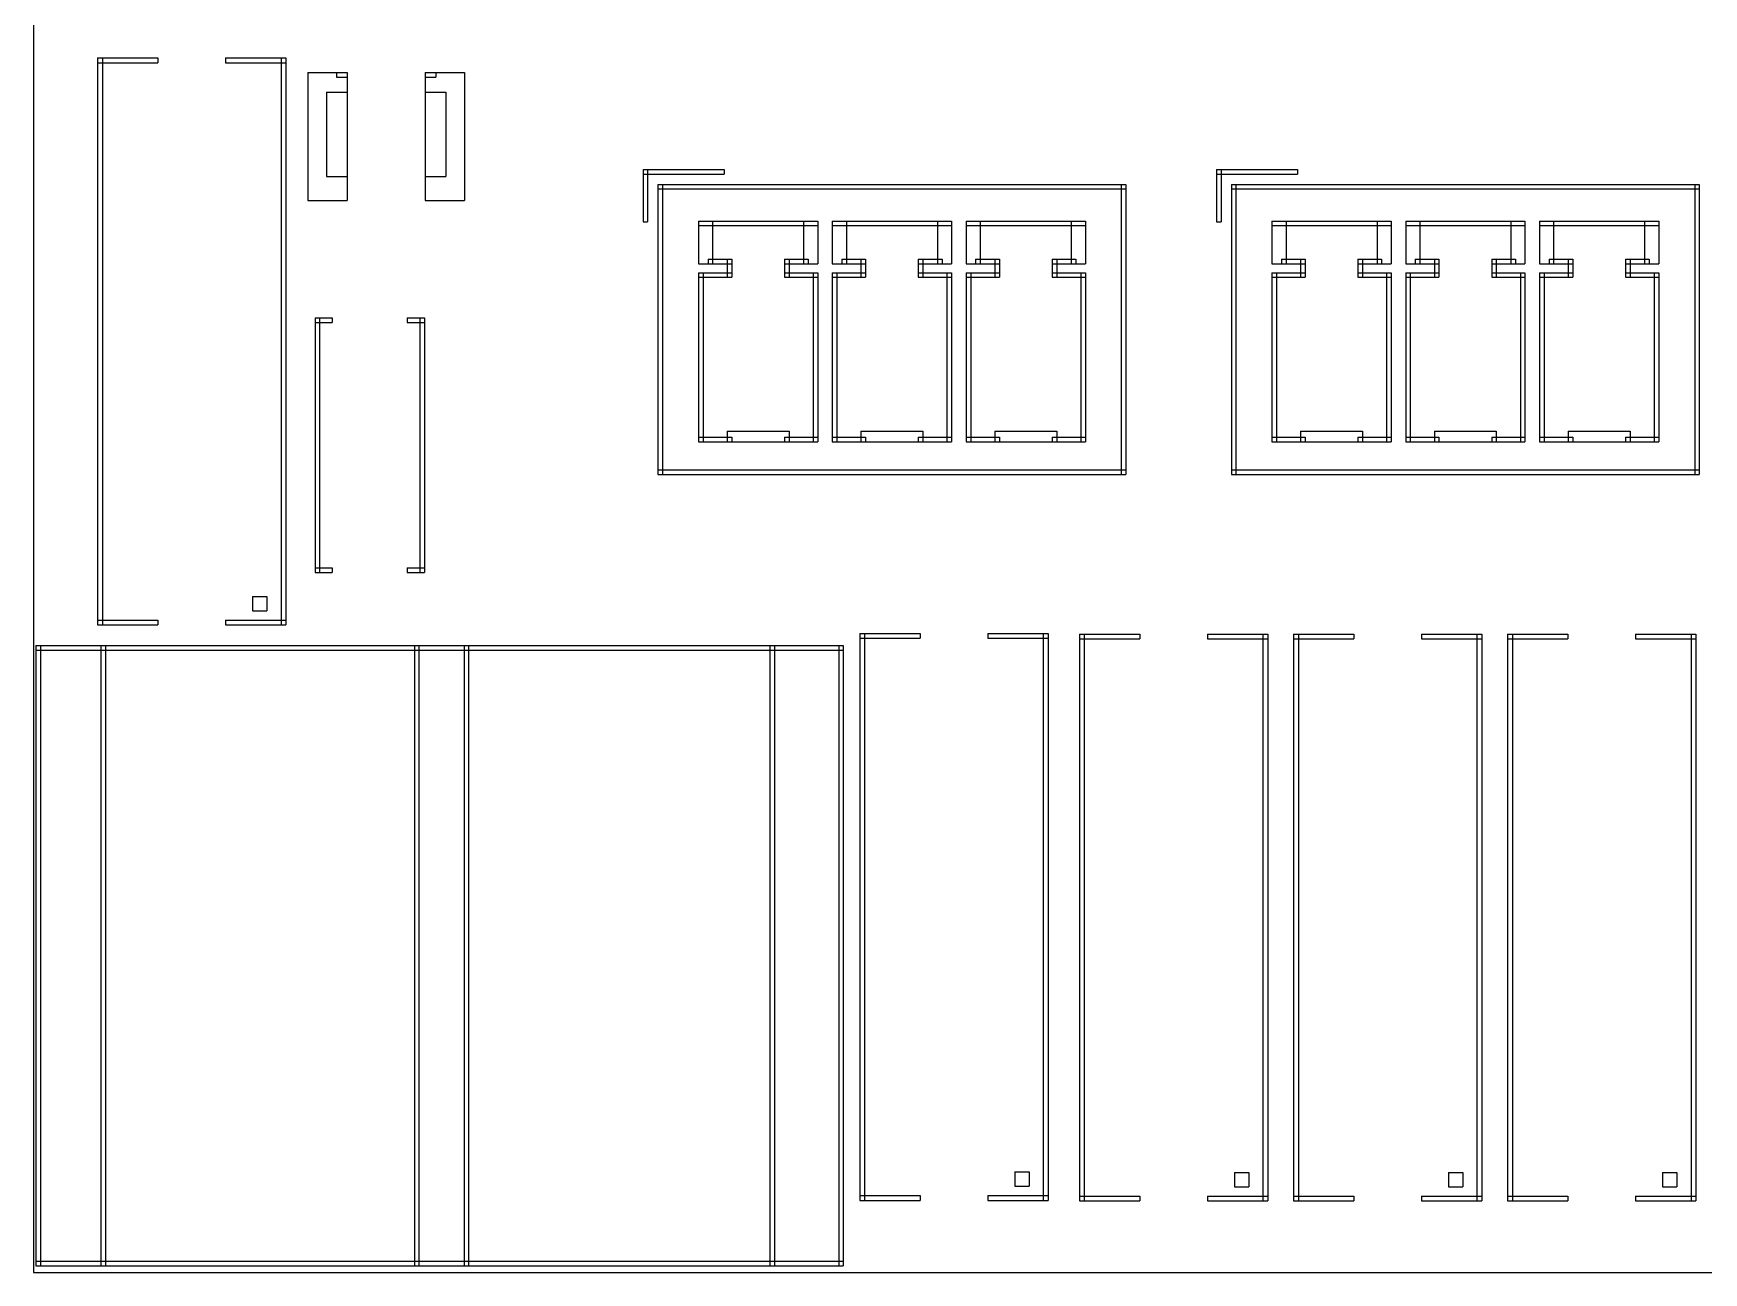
# Model space of a CAD drawing. Header units: metres. Extents: x 0 to 6012, y -4605 to 0.
# Drawn here: x 0 to 1720, y -4605 to -3329 of the extents above; entities that cross this region are included whole.
import ezdxf

# ---------------------------------------------------------------- set-up
doc = ezdxf.new("R2010")
doc.units = ezdxf.units.M

msp = doc.modelspace()

# ---------------------------------------------------------------- linework, layer by layer
for p, q in [((0, 0), (0, -4604.96063)), ((0, -4604.96063), (5860.23622, -4604.96063))]:
    msp.add_line(p, q)
at = {"layer": '1'}
for p, q in [((66.027559, -3354.34252), (128.114173, -3354.34252)), ((66.027559, -3354.34252), (66.027559, -3359.34252)), ((66.027559, -3354.34252), (71.027559, -3354.34252)), ((66.027559, -3354.34252), (66.027559, -3938.082677)), ((66.027559, -3359.34252), (128.114173, -3359.34252)), ((71.027559, -3354.34252), (71.027559, -3938.082677)), ((128.114173, -3354.34252), (128.114173, -3359.34252)), ((197.917323, -3354.34252), (260.003937, -3354.34252)), ((197.917323, -3354.34252), (197.917323, -3359.34252)), ((197.917323, -3359.34252), (260.003937, -3359.34252)), ((255.003937, -3354.34252), (260.003937, -3354.34252)), ((255.003937, -3354.34252), (255.003937, -3938.082677)), ((260.003937, -3354.34252), (260.003937, -3938.082677)), ((260.003937, -3354.34252), (260.003937, -3359.34252)), ((282.606299, -3369.259843), (323.212283, -3369.259843)), ((282.606299, -3369.259843), (282.606299, -3501.241535)), ((312.291339, -3369.259843), (323.15748, -3369.259843)), ((312.291339, -3369.259843), (312.291339, -3373.984252)), ((323.15748, -3369.259843), (323.15748, -3373.984252)), ((323.212283, -3369.259843), (323.212283, -3501.241535)), ((403.417638, -3369.259843), (444.023622, -3369.259843)), ((403.417638, -3369.259843), (403.417638, -3501.241535)), ((403.472441, -3369.259843), (414.338583, -3369.259843)), ((403.472441, -3369.259843), (403.472441, -3373.984252)), ((414.338583, -3369.259843), (414.338583, -3373.984252)), ((444.023622, -3369.259843), (444.023622, -3501.241535)), ((312.291339, -3373.984252), (323.15748, -3373.984252)), ((403.472441, -3373.984252), (414.338583, -3373.984252)), ((301.897638, -3389.694449), (323.163898, -3389.694449)), ((301.897638, -3389.694449), (301.897638, -3476.390945)), ((323.163898, -3389.694449), (323.163898, -3476.390945)), ((403.466024, -3389.694449), (424.732283, -3389.694449)), ((403.466024, -3389.694449), (403.466024, -3476.390945)), ((424.732283, -3389.694449), (424.732283, -3476.390945)), ((627.874016, -3469.102362), (632.598425, -3469.102362)), ((627.874016, -3469.102362), (627.874016, -3523.03937)), ((627.874016, -3469.102362), (711.338583, -3469.102362)), ((627.874016, -3469.102362), (627.874016, -3473.826772)), ((627.874016, -3473.826772), (711.338583, -3473.826772)), ((632.598425, -3469.102362), (632.598425, -3523.03937)), ((711.338583, -3469.102362), (711.338583, -3473.826772)), ((1218.425197, -3469.102362), (1223.149606, -3469.102362)), ((1218.425197, -3469.102362), (1218.425197, -3523.03937)), ((1218.425197, -3469.102362), (1301.889764, -3469.102362)), ((1218.425197, -3469.102362), (1218.425197, -3473.826772)), ((1218.425197, -3473.826772), (1301.889764, -3473.826772)), ((1223.149606, -3469.102362), (1223.149606, -3523.03937)), ((1301.889764, -3469.102362), (1301.889764, -3473.826772)), ((301.897638, -3476.390945), (323.163898, -3476.390945)), ((403.466024, -3476.390945), (424.732283, -3476.390945)), ((643.228346, -3484.456693), (1125.11811, -3484.456693)), ((643.228346, -3484.456693), (643.228346, -3489.181102)), ((643.228346, -3484.456693), (647.952756, -3484.456693)), ((643.228346, -3484.456693), (643.228346, -3783.275591)), ((643.228346, -3489.181102), (1125.11811, -3489.181102)), ((647.952756, -3484.456693), (647.952756, -3783.275591)), ((1120.393701, -3484.456693), (1125.11811, -3484.456693)), ((1120.393701, -3484.456693), (1120.393701, -3783.275591)), ((1125.11811, -3484.456693), (1125.11811, -3489.181102)), ((1125.11811, -3484.456693), (1125.11811, -3783.275591)), ((1233.779528, -3484.456693), (1715.669291, -3484.456693)), ((1233.779528, -3484.456693), (1233.779528, -3489.181102)), ((1233.779528, -3484.456693), (1238.503937, -3484.456693)), ((1233.779528, -3484.456693), (1233.779528, -3783.275591)), ((1233.779528, -3489.181102), (1715.669291, -3489.181102)), ((1238.503937, -3484.456693), (1238.503937, -3783.275591)), ((1710.944882, -3484.456693), (1715.669291, -3484.456693)), ((1710.944882, -3484.456693), (1710.944882, -3783.275591)), ((1715.669291, -3484.456693), (1715.669291, -3783.275591)), ((1715.669291, -3484.456693), (1715.669291, -3489.181102)), ((282.606299, -3501.241535), (323.212283, -3501.241535)), ((403.417638, -3501.241535), (444.023622, -3501.241535)), ((627.874016, -3523.03937), (632.598425, -3523.03937)), ((684.96063, -3522.251969), (807.795276, -3522.251969)), ((684.96063, -3522.251969), (684.96063, -3526.976378)), ((684.96063, -3522.251969), (699.527559, -3522.251969)), ((684.96063, -3522.251969), (684.96063, -3566.346457)), ((699.527559, -3522.251969), (699.527559, -3566.346457)), ((793.228346, -3522.251969), (807.795276, -3522.251969)), ((793.228346, -3522.251969), (793.228346, -3566.346457)), ((807.795276, -3522.251969), (807.795276, -3566.346457)), ((807.795276, -3522.251969), (807.795276, -3526.976378)), ((822.755906, -3522.251969), (837.322835, -3522.251969)), ((822.755906, -3522.251969), (822.755906, -3566.346457)), ((822.755906, -3522.251969), (945.590551, -3522.251969)), ((822.755906, -3522.251969), (822.755906, -3526.976378)), ((837.322835, -3522.251969), (837.322835, -3566.346457)), ((931.023622, -3522.251969), (945.590551, -3522.251969)), ((931.023622, -3522.251969), (931.023622, -3566.346457)), ((945.590551, -3522.251969), (945.590551, -3526.976378)), ((945.590551, -3522.251969), (945.590551, -3566.346457)), ((960.551181, -3522.251969), (975.11811, -3522.251969)), ((960.551181, -3522.251969), (960.551181, -3566.346457)), ((960.551181, -3522.251969), (1083.385827, -3522.251969)), ((960.551181, -3522.251969), (960.551181, -3526.976378)), ((975.11811, -3522.251969), (975.11811, -3566.346457)), ((1068.818898, -3522.251969), (1083.385827, -3522.251969)), ((1068.818898, -3522.251969), (1068.818898, -3566.346457)), ((1083.385827, -3522.251969), (1083.385827, -3526.976378)), ((1083.385827, -3522.251969), (1083.385827, -3566.346457)), ((1218.425197, -3523.03937), (1223.149606, -3523.03937)), ((1275.511811, -3522.251969), (1398.346457, -3522.251969)), ((1275.511811, -3522.251969), (1275.511811, -3526.976378)), ((1275.511811, -3522.251969), (1290.07874, -3522.251969)), ((1275.511811, -3522.251969), (1275.511811, -3566.346457)), ((1290.07874, -3522.251969), (1290.07874, -3566.346457)), ((1383.779528, -3522.251969), (1398.346457, -3522.251969)), ((1383.779528, -3522.251969), (1383.779528, -3566.346457)), ((1398.346457, -3522.251969), (1398.346457, -3526.976378)), ((1398.346457, -3522.251969), (1398.346457, -3566.346457)), ((1413.307087, -3522.251969), (1536.141732, -3522.251969)), ((1413.307087, -3522.251969), (1413.307087, -3526.976378)), ((1413.307087, -3522.251969), (1427.874016, -3522.251969)), ((1413.307087, -3522.251969), (1413.307087, -3566.346457)), ((1427.874016, -3522.251969), (1427.874016, -3566.346457)), ((1521.574803, -3522.251969), (1536.141732, -3522.251969)), ((1521.574803, -3522.251969), (1521.574803, -3566.346457)), ((1536.141732, -3522.251969), (1536.141732, -3526.976378)), ((1536.141732, -3522.251969), (1536.141732, -3566.346457)), ((1551.102362, -3522.251969), (1565.669291, -3522.251969)), ((1551.102362, -3522.251969), (1551.102362, -3566.346457)), ((1551.102362, -3522.251969), (1673.937008, -3522.251969)), ((1551.102362, -3522.251969), (1551.102362, -3526.976378)), ((1565.669291, -3522.251969), (1565.669291, -3566.346457)), ((1659.370079, -3522.251969), (1673.937008, -3522.251969)), ((1659.370079, -3522.251969), (1659.370079, -3566.346457)), ((1673.937008, -3522.251969), (1673.937008, -3526.976378)), ((1673.937008, -3522.251969), (1673.937008, -3566.346457)), ((684.96063, -3526.976378), (807.795276, -3526.976378)), ((822.755906, -3526.976378), (945.590551, -3526.976378)), ((960.551181, -3526.976378), (1083.385827, -3526.976378)), ((1275.511811, -3526.976378), (1398.346457, -3526.976378)), ((1413.307087, -3526.976378), (1536.141732, -3526.976378)), ((1551.102362, -3526.976378), (1673.937008, -3526.976378)), ((684.96063, -3566.346457), (699.527559, -3566.346457)), ((684.96063, -3575.401575), (689.685039, -3575.401575)), ((684.96063, -3575.401575), (684.96063, -3749.417323)), ((684.96063, -3575.401575), (719.212598, -3575.401575)), ((684.96063, -3575.401575), (684.96063, -3580.125984)), ((689.685039, -3575.401575), (689.685039, -3749.417323)), ((694.80315, -3561.622047), (719.212598, -3561.622047)), ((694.80315, -3561.622047), (694.80315, -3566.346457)), ((694.80315, -3566.346457), (719.212598, -3566.346457)), ((714.488189, -3561.622047), (719.212598, -3561.622047)), ((714.488189, -3561.622047), (714.488189, -3580.125984)), ((719.212598, -3561.622047), (719.212598, -3566.346457)), ((719.212598, -3561.622047), (719.212598, -3580.125984)), ((719.212598, -3575.401575), (719.212598, -3580.125984)), ((773.543307, -3561.622047), (778.267717, -3561.622047)), ((773.543307, -3561.622047), (773.543307, -3580.125984)), ((773.543307, -3561.622047), (797.952756, -3561.622047)), ((773.543307, -3561.622047), (773.543307, -3566.346457)), ((773.543307, -3566.346457), (797.952756, -3566.346457)), ((773.543307, -3575.401575), (807.795276, -3575.401575)), ((773.543307, -3575.401575), (773.543307, -3580.125984)), ((778.267717, -3561.622047), (778.267717, -3580.125984)), ((793.228346, -3566.346457), (807.795276, -3566.346457)), ((797.952756, -3561.622047), (797.952756, -3566.346457)), ((803.070866, -3575.401575), (807.795276, -3575.401575)), ((803.070866, -3575.401575), (803.070866, -3749.417323)), ((807.795276, -3575.401575), (807.795276, -3580.125984)), ((807.795276, -3575.401575), (807.795276, -3749.417323)), ((822.755906, -3566.346457), (837.322835, -3566.346457)), ((822.755906, -3575.401575), (827.480315, -3575.401575)), ((822.755906, -3575.401575), (822.755906, -3749.417323)), ((822.755906, -3575.401575), (857.007874, -3575.401575)), ((822.755906, -3575.401575), (822.755906, -3580.125984)), ((827.480315, -3575.401575), (827.480315, -3749.417323)), ((832.598425, -3561.622047), (857.007874, -3561.622047)), ((832.598425, -3561.622047), (832.598425, -3566.346457)), ((832.598425, -3566.346457), (857.007874, -3566.346457)), ((852.283465, -3561.622047), (857.007874, -3561.622047)), ((852.283465, -3561.622047), (852.283465, -3580.125984)), ((857.007874, -3561.622047), (857.007874, -3566.346457)), ((857.007874, -3561.622047), (857.007874, -3580.125984)), ((857.007874, -3575.401575), (857.007874, -3580.125984)), ((911.338583, -3561.622047), (935.748031, -3561.622047)), ((911.338583, -3561.622047), (911.338583, -3566.346457)), ((911.338583, -3561.622047), (916.062992, -3561.622047)), ((911.338583, -3561.622047), (911.338583, -3580.125984)), ((911.338583, -3566.346457), (935.748031, -3566.346457)), ((911.338583, -3575.401575), (945.590551, -3575.401575)), ((911.338583, -3575.401575), (911.338583, -3580.125984)), ((916.062992, -3561.622047), (916.062992, -3580.125984)), ((931.023622, -3566.346457), (945.590551, -3566.346457)), ((935.748031, -3561.622047), (935.748031, -3566.346457)), ((940.866142, -3575.401575), (945.590551, -3575.401575)), ((940.866142, -3575.401575), (940.866142, -3749.417323)), ((945.590551, -3575.401575), (945.590551, -3580.125984)), ((945.590551, -3575.401575), (945.590551, -3749.417323)), ((960.551181, -3566.346457), (975.11811, -3566.346457)), ((960.551181, -3575.401575), (994.80315, -3575.401575)), ((960.551181, -3575.401575), (960.551181, -3580.125984)), ((960.551181, -3575.401575), (965.275591, -3575.401575)), ((960.551181, -3575.401575), (960.551181, -3749.417323)), ((965.275591, -3575.401575), (965.275591, -3749.417323)), ((970.393701, -3561.622047), (994.80315, -3561.622047)), ((970.393701, -3561.622047), (970.393701, -3566.346457)), ((970.393701, -3566.346457), (994.80315, -3566.346457)), ((990.07874, -3561.622047), (994.80315, -3561.622047)), ((990.07874, -3561.622047), (990.07874, -3580.125984)), ((994.80315, -3561.622047), (994.80315, -3566.346457)), ((994.80315, -3561.622047), (994.80315, -3580.125984)), ((994.80315, -3575.401575), (994.80315, -3580.125984)), ((1049.133858, -3561.622047), (1053.858268, -3561.622047)), ((1049.133858, -3561.622047), (1049.133858, -3580.125984)), ((1049.133858, -3561.622047), (1073.543307, -3561.622047)), ((1049.133858, -3561.622047), (1049.133858, -3566.346457)), ((1049.133858, -3566.346457), (1073.543307, -3566.346457)), ((1049.133858, -3575.401575), (1083.385827, -3575.401575)), ((1049.133858, -3575.401575), (1049.133858, -3580.125984)), ((1053.858268, -3561.622047), (1053.858268, -3580.125984)), ((1068.818898, -3566.346457), (1083.385827, -3566.346457)), ((1073.543307, -3561.622047), (1073.543307, -3566.346457)), ((1078.661417, -3575.401575), (1083.385827, -3575.401575)), ((1078.661417, -3575.401575), (1078.661417, -3749.417323)), ((1083.385827, -3575.401575), (1083.385827, -3749.417323)), ((1083.385827, -3575.401575), (1083.385827, -3580.125984)), ((1275.511811, -3566.346457), (1290.07874, -3566.346457)), ((1275.511811, -3575.401575), (1309.76378, -3575.401575)), ((1275.511811, -3575.401575), (1275.511811, -3580.125984)), ((1275.511811, -3575.401575), (1280.23622, -3575.401575)), ((1275.511811, -3575.401575), (1275.511811, -3749.417323)), ((1280.23622, -3575.401575), (1280.23622, -3749.417323)), ((1285.354331, -3561.622047), (1309.76378, -3561.622047)), ((1285.354331, -3561.622047), (1285.354331, -3566.346457)), ((1285.354331, -3566.346457), (1309.76378, -3566.346457)), ((1305.03937, -3561.622047), (1309.76378, -3561.622047)), ((1305.03937, -3561.622047), (1305.03937, -3580.125984)), ((1309.76378, -3561.622047), (1309.76378, -3580.125984)), ((1309.76378, -3561.622047), (1309.76378, -3566.346457)), ((1309.76378, -3575.401575), (1309.76378, -3580.125984)), ((1364.094488, -3561.622047), (1368.818898, -3561.622047)), ((1364.094488, -3561.622047), (1364.094488, -3580.125984)), ((1364.094488, -3561.622047), (1388.503937, -3561.622047)), ((1364.094488, -3561.622047), (1364.094488, -3566.346457)), ((1364.094488, -3566.346457), (1388.503937, -3566.346457)), ((1364.094488, -3575.401575), (1398.346457, -3575.401575)), ((1364.094488, -3575.401575), (1364.094488, -3580.125984)), ((1368.818898, -3561.622047), (1368.818898, -3580.125984)), ((1383.779528, -3566.346457), (1398.346457, -3566.346457)), ((1388.503937, -3561.622047), (1388.503937, -3566.346457)), ((1393.622047, -3575.401575), (1398.346457, -3575.401575)), ((1393.622047, -3575.401575), (1393.622047, -3749.417323)), ((1398.346457, -3575.401575), (1398.346457, -3749.417323)), ((1398.346457, -3575.401575), (1398.346457, -3580.125984)), ((1413.307087, -3566.346457), (1427.874016, -3566.346457)), ((1413.307087, -3575.401575), (1447.559055, -3575.401575)), ((1413.307087, -3575.401575), (1413.307087, -3580.125984)), ((1413.307087, -3575.401575), (1418.031496, -3575.401575)), ((1413.307087, -3575.401575), (1413.307087, -3749.417323)), ((1418.031496, -3575.401575), (1418.031496, -3749.417323)), ((1423.149606, -3561.622047), (1447.559055, -3561.622047)), ((1423.149606, -3561.622047), (1423.149606, -3566.346457)), ((1423.149606, -3566.346457), (1447.559055, -3566.346457)), ((1442.834646, -3561.622047), (1447.559055, -3561.622047)), ((1442.834646, -3561.622047), (1442.834646, -3580.125984)), ((1447.559055, -3561.622047), (1447.559055, -3566.346457)), ((1447.559055, -3561.622047), (1447.559055, -3580.125984)), ((1447.559055, -3575.401575), (1447.559055, -3580.125984)), ((1501.889764, -3561.622047), (1526.299213, -3561.622047)), ((1501.889764, -3561.622047), (1501.889764, -3566.346457)), ((1501.889764, -3561.622047), (1506.614173, -3561.622047)), ((1501.889764, -3561.622047), (1501.889764, -3580.125984)), ((1501.889764, -3566.346457), (1526.299213, -3566.346457)), ((1501.889764, -3575.401575), (1536.141732, -3575.401575)), ((1501.889764, -3575.401575), (1501.889764, -3580.125984)), ((1506.614173, -3561.622047), (1506.614173, -3580.125984)), ((1521.574803, -3566.346457), (1536.141732, -3566.346457)), ((1526.299213, -3561.622047), (1526.299213, -3566.346457)), ((1531.417323, -3575.401575), (1536.141732, -3575.401575)), ((1531.417323, -3575.401575), (1531.417323, -3749.417323)), ((1536.141732, -3575.401575), (1536.141732, -3749.417323)), ((1536.141732, -3575.401575), (1536.141732, -3580.125984)), ((1551.102362, -3566.346457), (1565.669291, -3566.346457)), ((1551.102362, -3575.401575), (1555.826772, -3575.401575)), ((1551.102362, -3575.401575), (1551.102362, -3749.417323)), ((1551.102362, -3575.401575), (1585.354331, -3575.401575)), ((1551.102362, -3575.401575), (1551.102362, -3580.125984)), ((1555.826772, -3575.401575), (1555.826772, -3749.417323)), ((1560.944882, -3561.622047), (1585.354331, -3561.622047)), ((1560.944882, -3561.622047), (1560.944882, -3566.346457)), ((1560.944882, -3566.346457), (1585.354331, -3566.346457)), ((1580.629921, -3561.622047), (1585.354331, -3561.622047)), ((1580.629921, -3561.622047), (1580.629921, -3580.125984)), ((1585.354331, -3561.622047), (1585.354331, -3580.125984)), ((1585.354331, -3561.622047), (1585.354331, -3566.346457)), ((1585.354331, -3575.401575), (1585.354331, -3580.125984)), ((1639.685039, -3561.622047), (1644.409449, -3561.622047)), ((1639.685039, -3561.622047), (1639.685039, -3580.125984)), ((1639.685039, -3561.622047), (1664.094488, -3561.622047)), ((1639.685039, -3561.622047), (1639.685039, -3566.346457)), ((1639.685039, -3566.346457), (1664.094488, -3566.346457)), ((1639.685039, -3575.401575), (1673.937008, -3575.401575)), ((1639.685039, -3575.401575), (1639.685039, -3580.125984)), ((1644.409449, -3561.622047), (1644.409449, -3580.125984)), ((1659.370079, -3566.346457), (1673.937008, -3566.346457)), ((1664.094488, -3561.622047), (1664.094488, -3566.346457)), ((1669.212598, -3575.401575), (1673.937008, -3575.401575)), ((1669.212598, -3575.401575), (1669.212598, -3749.417323)), ((1673.937008, -3575.401575), (1673.937008, -3580.125984)), ((1673.937008, -3575.401575), (1673.937008, -3749.417323)), ((684.96063, -3580.125984), (719.212598, -3580.125984)), ((714.488189, -3580.125984), (719.212598, -3580.125984)), ((773.543307, -3580.125984), (807.795276, -3580.125984)), ((773.543307, -3580.125984), (778.267717, -3580.125984)), ((822.755906, -3580.125984), (857.007874, -3580.125984)), ((852.283465, -3580.125984), (857.007874, -3580.125984)), ((911.338583, -3580.125984), (945.590551, -3580.125984)), ((911.338583, -3580.125984), (916.062992, -3580.125984)), ((960.551181, -3580.125984), (994.80315, -3580.125984)), ((990.07874, -3580.125984), (994.80315, -3580.125984)), ((1049.133858, -3580.125984), (1053.858268, -3580.125984)), ((1049.133858, -3580.125984), (1083.385827, -3580.125984)), ((1275.511811, -3580.125984), (1309.76378, -3580.125984)), ((1305.03937, -3580.125984), (1309.76378, -3580.125984)), ((1364.094488, -3580.125984), (1368.818898, -3580.125984)), ((1364.094488, -3580.125984), (1398.346457, -3580.125984)), ((1413.307087, -3580.125984), (1447.559055, -3580.125984)), ((1442.834646, -3580.125984), (1447.559055, -3580.125984)), ((1501.889764, -3580.125984), (1536.141732, -3580.125984)), ((1501.889764, -3580.125984), (1506.614173, -3580.125984)), ((1551.102362, -3580.125984), (1585.354331, -3580.125984)), ((1580.629921, -3580.125984), (1585.354331, -3580.125984)), ((1639.685039, -3580.125984), (1644.409449, -3580.125984)), ((1639.685039, -3580.125984), (1673.937008, -3580.125984)), ((290.015748, -3621.937008), (294.740157, -3621.937008)), ((290.015748, -3621.937008), (290.015748, -3884.141732)), ((290.015748, -3621.937008), (307.732283, -3621.937008)), ((290.015748, -3621.937008), (290.015748, -3626.661417)), ((290.015748, -3626.661417), (307.732283, -3626.661417)), ((294.740157, -3621.937008), (294.740157, -3884.141732)), ((307.732283, -3621.937008), (307.732283, -3626.661417)), ((384.897638, -3621.937008), (402.614173, -3621.937008)), ((384.897638, -3621.937008), (384.897638, -3626.661417)), ((384.897638, -3626.661417), (402.614173, -3626.661417)), ((397.889764, -3621.937008), (402.614173, -3621.937008)), ((397.889764, -3621.937008), (397.889764, -3884.141732)), ((402.614173, -3621.937008), (402.614173, -3884.141732)), ((402.614173, -3621.937008), (402.614173, -3626.661417)), ((684.96063, -3744.692913), (719.212598, -3744.692913)), ((684.96063, -3744.692913), (684.96063, -3749.417323)), ((684.96063, -3749.417323), (689.685039, -3749.417323)), ((684.96063, -3749.417323), (719.212598, -3749.417323)), ((714.488189, -3738.468898), (778.253819, -3738.468898)), ((714.488189, -3738.468898), (714.488189, -3749.417323)), ((714.488189, -3749.417323), (778.253819, -3749.417323)), ((719.212598, -3744.692913), (719.212598, -3749.417323)), ((773.543307, -3744.692913), (807.795276, -3744.692913)), ((773.543307, -3744.692913), (773.543307, -3749.417323)), ((773.543307, -3749.417323), (807.795276, -3749.417323)), ((778.253819, -3738.468898), (778.253819, -3749.417323)), ((803.070866, -3749.417323), (807.795276, -3749.417323)), ((807.795276, -3744.692913), (807.795276, -3749.417323)), ((822.755906, -3744.692913), (857.007874, -3744.692913)), ((822.755906, -3744.692913), (822.755906, -3749.417323)), ((822.755906, -3749.417323), (857.007874, -3749.417323)), ((822.755906, -3749.417323), (827.480315, -3749.417323)), ((852.283465, -3738.468898), (916.049094, -3738.468898)), ((852.283465, -3738.468898), (852.283465, -3749.417323)), ((852.283465, -3749.417323), (916.049094, -3749.417323)), ((857.007874, -3744.692913), (857.007874, -3749.417323)), ((911.338583, -3744.692913), (945.590551, -3744.692913)), ((911.338583, -3744.692913), (911.338583, -3749.417323)), ((911.338583, -3749.417323), (945.590551, -3749.417323)), ((916.049094, -3738.468898), (916.049094, -3749.417323)), ((940.866142, -3749.417323), (945.590551, -3749.417323)), ((945.590551, -3744.692913), (945.590551, -3749.417323)), ((960.551181, -3744.692913), (994.80315, -3744.692913)), ((960.551181, -3744.692913), (960.551181, -3749.417323)), ((960.551181, -3749.417323), (994.80315, -3749.417323)), ((960.551181, -3749.417323), (965.275591, -3749.417323)), ((990.07874, -3738.468898), (1053.84437, -3738.468898)), ((990.07874, -3738.468898), (990.07874, -3749.417323)), ((990.07874, -3749.417323), (1053.84437, -3749.417323)), ((994.80315, -3744.692913), (994.80315, -3749.417323)), ((1049.133858, -3744.692913), (1083.385827, -3744.692913)), ((1049.133858, -3744.692913), (1049.133858, -3749.417323)), ((1049.133858, -3749.417323), (1083.385827, -3749.417323)), ((1053.84437, -3738.468898), (1053.84437, -3749.417323)), ((1078.661417, -3749.417323), (1083.385827, -3749.417323)), ((1083.385827, -3744.692913), (1083.385827, -3749.417323)), ((1275.511811, -3744.692913), (1309.76378, -3744.692913)), ((1275.511811, -3744.692913), (1275.511811, -3749.417323)), ((1275.511811, -3749.417323), (1280.23622, -3749.417323)), ((1275.511811, -3749.417323), (1309.76378, -3749.417323)), ((1305.03937, -3738.468898), (1368.805, -3738.468898)), ((1305.03937, -3738.468898), (1305.03937, -3749.417323)), ((1305.03937, -3749.417323), (1368.805, -3749.417323)), ((1309.76378, -3744.692913), (1309.76378, -3749.417323)), ((1364.094488, -3744.692913), (1398.346457, -3744.692913)), ((1364.094488, -3744.692913), (1364.094488, -3749.417323)), ((1364.094488, -3749.417323), (1398.346457, -3749.417323)), ((1368.805, -3738.468898), (1368.805, -3749.417323)), ((1393.622047, -3749.417323), (1398.346457, -3749.417323)), ((1398.346457, -3744.692913), (1398.346457, -3749.417323)), ((1413.307087, -3744.692913), (1447.559055, -3744.692913)), ((1413.307087, -3744.692913), (1413.307087, -3749.417323)), ((1413.307087, -3749.417323), (1447.559055, -3749.417323)), ((1413.307087, -3749.417323), (1418.031496, -3749.417323)), ((1442.834646, -3738.468898), (1506.600276, -3738.468898)), ((1442.834646, -3738.468898), (1442.834646, -3749.417323)), ((1442.834646, -3749.417323), (1506.600276, -3749.417323)), ((1447.559055, -3744.692913), (1447.559055, -3749.417323)), ((1501.889764, -3744.692913), (1536.141732, -3744.692913)), ((1501.889764, -3744.692913), (1501.889764, -3749.417323)), ((1501.889764, -3749.417323), (1536.141732, -3749.417323)), ((1506.600276, -3738.468898), (1506.600276, -3749.417323)), ((1531.417323, -3749.417323), (1536.141732, -3749.417323)), ((1536.141732, -3744.692913), (1536.141732, -3749.417323)), ((1551.102362, -3744.692913), (1585.354331, -3744.692913)), ((1551.102362, -3744.692913), (1551.102362, -3749.417323)), ((1551.102362, -3749.417323), (1555.826772, -3749.417323)), ((1551.102362, -3749.417323), (1585.354331, -3749.417323)), ((1580.629921, -3738.468898), (1644.395551, -3738.468898)), ((1580.629921, -3738.468898), (1580.629921, -3749.417323)), ((1580.629921, -3749.417323), (1644.395551, -3749.417323)), ((1585.354331, -3744.692913), (1585.354331, -3749.417323)), ((1639.685039, -3744.692913), (1673.937008, -3744.692913)), ((1639.685039, -3744.692913), (1639.685039, -3749.417323)), ((1639.685039, -3749.417323), (1673.937008, -3749.417323)), ((1644.395551, -3738.468898), (1644.395551, -3749.417323)), ((1669.212598, -3749.417323), (1673.937008, -3749.417323)), ((1673.937008, -3744.692913), (1673.937008, -3749.417323)), ((643.228346, -3778.551181), (1125.11811, -3778.551181)), ((643.228346, -3778.551181), (643.228346, -3783.275591)), ((643.228346, -3783.275591), (1125.11811, -3783.275591)), ((643.228346, -3783.275591), (647.952756, -3783.275591)), ((1120.393701, -3783.275591), (1125.11811, -3783.275591)), ((1125.11811, -3778.551181), (1125.11811, -3783.275591)), ((1233.779528, -3778.551181), (1715.669291, -3778.551181)), ((1233.779528, -3778.551181), (1233.779528, -3783.275591)), ((1233.779528, -3783.275591), (1238.503937, -3783.275591)), ((1233.779528, -3783.275591), (1715.669291, -3783.275591)), ((1710.944882, -3783.275591), (1715.669291, -3783.275591)), ((1715.669291, -3778.551181), (1715.669291, -3783.275591)), ((290.015748, -3879.417323), (307.732283, -3879.417323)), ((290.015748, -3879.417323), (290.015748, -3884.141732)), ((290.015748, -3884.141732), (294.740157, -3884.141732)), ((290.015748, -3884.141732), (307.732283, -3884.141732)), ((307.732283, -3879.417323), (307.732283, -3884.141732)), ((384.897638, -3879.417323), (402.614173, -3879.417323)), ((384.897638, -3879.417323), (384.897638, -3884.141732)), ((384.897638, -3884.141732), (402.614173, -3884.141732)), ((397.889764, -3884.141732), (402.614173, -3884.141732)), ((402.614173, -3879.417323), (402.614173, -3884.141732)), ((225.653543, -3908.850394), (240.377953, -3908.850394)), ((225.653543, -3908.850394), (225.653543, -3923.574803)), ((240.377953, -3908.850394), (240.377953, -3923.574803)), ((66.027559, -3933.082677), (128.114173, -3933.082677)), ((66.027559, -3933.082677), (66.027559, -3938.082677)), ((66.027559, -3938.082677), (128.114173, -3938.082677)), ((66.027559, -3938.082677), (71.027559, -3938.082677)), ((128.114173, -3933.082677), (128.114173, -3938.082677)), ((197.917323, -3933.082677), (260.003937, -3933.082677)), ((197.917323, -3933.082677), (197.917323, -3938.082677)), ((197.917323, -3938.082677), (260.003937, -3938.082677)), ((225.653543, -3923.574803), (240.377953, -3923.574803)), ((255.003937, -3938.082677), (260.003937, -3938.082677)), ((260.003937, -3933.082677), (260.003937, -3938.082677)), ((851.066929, -3946.862205), (913.153543, -3946.862205)), ((851.066929, -3946.862205), (851.066929, -3951.862205)), ((851.066929, -3946.862205), (856.066929, -3946.862205)), ((851.066929, -3946.862205), (851.066929, -4530.602362)), ((851.066929, -3951.862205), (913.153543, -3951.862205)), ((856.066929, -3946.862205), (856.066929, -4530.602362)), ((913.153543, -3946.862205), (913.153543, -3951.862205)), ((982.956693, -3946.862205), (1045.043307, -3946.862205)), ((982.956693, -3946.862205), (982.956693, -3951.862205)), ((982.956693, -3951.862205), (1045.043307, -3951.862205)), ((1040.043307, -3946.862205), (1045.043307, -3946.862205)), ((1040.043307, -3946.862205), (1040.043307, -4530.602362)), ((1045.043307, -3946.862205), (1045.043307, -4530.602362)), ((1045.043307, -3946.862205), (1045.043307, -3951.862205)), ((1077.248031, -3947.452756), (1139.334646, -3947.452756)), ((1077.248031, -3947.452756), (1077.248031, -3952.452756)), ((1077.248031, -3947.452756), (1082.248031, -3947.452756)), ((1077.248031, -3947.452756), (1077.248031, -4531.192913)), ((1077.248031, -3952.452756), (1139.334646, -3952.452756)), ((1082.248031, -3947.452756), (1082.248031, -4531.192913)), ((1139.334646, -3947.452756), (1139.334646, -3952.452756)), ((1209.137795, -3947.452756), (1271.224409, -3947.452756)), ((1209.137795, -3947.452756), (1209.137795, -3952.452756)), ((1209.137795, -3952.452756), (1271.224409, -3952.452756)), ((1266.224409, -3947.452756), (1271.224409, -3947.452756)), ((1266.224409, -3947.452756), (1266.224409, -4531.192913)), ((1271.224409, -3947.452756), (1271.224409, -4531.192913)), ((1271.224409, -3947.452756), (1271.224409, -3952.452756)), ((1297.720472, -3947.452756), (1359.807087, -3947.452756)), ((1297.720472, -3947.452756), (1297.720472, -3952.452756)), ((1297.720472, -3947.452756), (1302.720472, -3947.452756)), ((1297.720472, -3947.452756), (1297.720472, -4531.192913)), ((1297.720472, -3952.452756), (1359.807087, -3952.452756)), ((1302.720472, -3947.452756), (1302.720472, -4531.192913)), ((1359.807087, -3947.452756), (1359.807087, -3952.452756)), ((1429.610236, -3947.452756), (1491.69685, -3947.452756)), ((1429.610236, -3947.452756), (1429.610236, -3952.452756)), ((1429.610236, -3952.452756), (1491.69685, -3952.452756)), ((1486.69685, -3947.452756), (1491.69685, -3947.452756)), ((1486.69685, -3947.452756), (1486.69685, -4531.192913)), ((1491.69685, -3947.452756), (1491.69685, -4531.192913)), ((1491.69685, -3947.452756), (1491.69685, -3952.452756)), ((1518.192913, -3947.452756), (1580.279528, -3947.452756)), ((1518.192913, -3947.452756), (1518.192913, -3952.452756)), ((1518.192913, -3947.452756), (1523.192913, -3947.452756)), ((1518.192913, -3947.452756), (1518.192913, -4531.192913)), ((1518.192913, -3952.452756), (1580.279528, -3952.452756)), ((1523.192913, -3947.452756), (1523.192913, -4531.192913)), ((1580.279528, -3947.452756), (1580.279528, -3952.452756)), ((1650.082677, -3947.452756), (1712.169291, -3947.452756)), ((1650.082677, -3947.452756), (1650.082677, -3952.452756)), ((1650.082677, -3952.452756), (1712.169291, -3952.452756)), ((1707.169291, -3947.452756), (1712.169291, -3947.452756)), ((1707.169291, -3947.452756), (1707.169291, -4531.192913)), ((1712.169291, -3947.452756), (1712.169291, -4531.192913)), ((1712.169291, -3947.452756), (1712.169291, -3952.452756)), ((2.559055, -3959.251969), (834.055118, -3959.251969)), ((2.559055, -3959.251969), (2.559055, -3963.976378)), ((2.559055, -3959.251969), (7.283465, -3959.251969)), ((2.559055, -3959.251969), (2.559055, -4597.834646)), ((2.559055, -3963.976378), (834.055118, -3963.976378)), ((7.283465, -3959.251969), (7.283465, -4597.834646)), ((69.488189, -3959.251969), (74.212598, -3959.251969)), ((69.488189, -3959.251969), (69.488189, -4597.834646)), ((74.212598, -3959.251969), (74.212598, -4597.834646)), ((392.322835, -3959.251969), (397.047244, -3959.251969)), ((392.322835, -3959.251969), (392.322835, -4597.834646)), ((397.047244, -3959.251969), (397.047244, -4597.834646)), ((443.503937, -3959.251969), (448.228346, -3959.251969)), ((443.503937, -3959.251969), (443.503937, -4597.834646)), ((448.228346, -3959.251969), (448.228346, -4597.834646)), ((758.464567, -3959.251969), (763.188976, -3959.251969)), ((758.464567, -3959.251969), (758.464567, -4597.834646)), ((763.188976, -3959.251969), (763.188976, -4597.834646)), ((829.330709, -3959.251969), (834.055118, -3959.251969)), ((829.330709, -3959.251969), (829.330709, -4597.834646)), ((834.055118, -3959.251969), (834.055118, -4597.834646)), ((834.055118, -3959.251969), (834.055118, -3963.976378)), ((1010.692913, -4501.370079), (1025.417323, -4501.370079)), ((1010.692913, -4501.370079), (1010.692913, -4516.094488)), ((1025.417323, -4501.370079), (1025.417323, -4516.094488)), ((1236.874016, -4501.96063), (1251.598425, -4501.96063)), ((1236.874016, -4501.96063), (1236.874016, -4516.685039)), ((1251.598425, -4501.96063), (1251.598425, -4516.685039)), ((1457.346457, -4501.96063), (1472.070866, -4501.96063)), ((1457.346457, -4501.96063), (1457.346457, -4516.685039)), ((1472.070866, -4501.96063), (1472.070866, -4516.685039)), ((1677.818898, -4501.96063), (1692.543307, -4501.96063)), ((1677.818898, -4501.96063), (1677.818898, -4516.685039)), ((1692.543307, -4501.96063), (1692.543307, -4516.685039)), ((1010.692913, -4516.094488), (1025.417323, -4516.094488)), ((1236.874016, -4516.685039), (1251.598425, -4516.685039)), ((1457.346457, -4516.685039), (1472.070866, -4516.685039)), ((1677.818898, -4516.685039), (1692.543307, -4516.685039)), ((851.066929, -4525.602362), (913.153543, -4525.602362)), ((851.066929, -4525.602362), (851.066929, -4530.602362)), ((851.066929, -4530.602362), (913.153543, -4530.602362)), ((851.066929, -4530.602362), (856.066929, -4530.602362)), ((913.153543, -4525.602362), (913.153543, -4530.602362)), ((982.956693, -4525.602362), (1045.043307, -4525.602362)), ((982.956693, -4525.602362), (982.956693, -4530.602362)), ((982.956693, -4530.602362), (1045.043307, -4530.602362)), ((1040.043307, -4530.602362), (1045.043307, -4530.602362)), ((1045.043307, -4525.602362), (1045.043307, -4530.602362)), ((1077.248031, -4526.192913), (1139.334646, -4526.192913)), ((1077.248031, -4526.192913), (1077.248031, -4531.192913)), ((1077.248031, -4531.192913), (1139.334646, -4531.192913)), ((1077.248031, -4531.192913), (1082.248031, -4531.192913)), ((1139.334646, -4526.192913), (1139.334646, -4531.192913)), ((1209.137795, -4526.192913), (1271.224409, -4526.192913)), ((1209.137795, -4526.192913), (1209.137795, -4531.192913)), ((1209.137795, -4531.192913), (1271.224409, -4531.192913)), ((1266.224409, -4531.192913), (1271.224409, -4531.192913)), ((1271.224409, -4526.192913), (1271.224409, -4531.192913)), ((1297.720472, -4526.192913), (1359.807087, -4526.192913)), ((1297.720472, -4526.192913), (1297.720472, -4531.192913)), ((1297.720472, -4531.192913), (1359.807087, -4531.192913)), ((1297.720472, -4531.192913), (1302.720472, -4531.192913)), ((1359.807087, -4526.192913), (1359.807087, -4531.192913)), ((1429.610236, -4526.192913), (1491.69685, -4526.192913)), ((1429.610236, -4526.192913), (1429.610236, -4531.192913)), ((1429.610236, -4531.192913), (1491.69685, -4531.192913)), ((1486.69685, -4531.192913), (1491.69685, -4531.192913)), ((1491.69685, -4526.192913), (1491.69685, -4531.192913)), ((1518.192913, -4526.192913), (1580.279528, -4526.192913)), ((1518.192913, -4526.192913), (1518.192913, -4531.192913)), ((1518.192913, -4531.192913), (1580.279528, -4531.192913)), ((1518.192913, -4531.192913), (1523.192913, -4531.192913)), ((1580.279528, -4526.192913), (1580.279528, -4531.192913)), ((1650.082677, -4526.192913), (1712.169291, -4526.192913)), ((1650.082677, -4526.192913), (1650.082677, -4531.192913)), ((1650.082677, -4531.192913), (1712.169291, -4531.192913)), ((1707.169291, -4531.192913), (1712.169291, -4531.192913)), ((1712.169291, -4526.192913), (1712.169291, -4531.192913)), ((2.559055, -4593.110236), (834.055118, -4593.110236)), ((2.559055, -4593.110236), (2.559055, -4597.834646)), ((2.559055, -4597.834646), (834.055118, -4597.834646)), ((2.559055, -4597.834646), (7.283465, -4597.834646)), ((69.488189, -4597.834646), (74.212598, -4597.834646)), ((392.322835, -4597.834646), (397.047244, -4597.834646)), ((443.503937, -4597.834646), (448.228346, -4597.834646)), ((758.464567, -4597.834646), (763.188976, -4597.834646)), ((829.330709, -4597.834646), (834.055118, -4597.834646)), ((834.055118, -4593.110236), (834.055118, -4597.834646))]:
    msp.add_line(p, q, dxfattribs=at)

doc.saveas('drawing.dxf')
